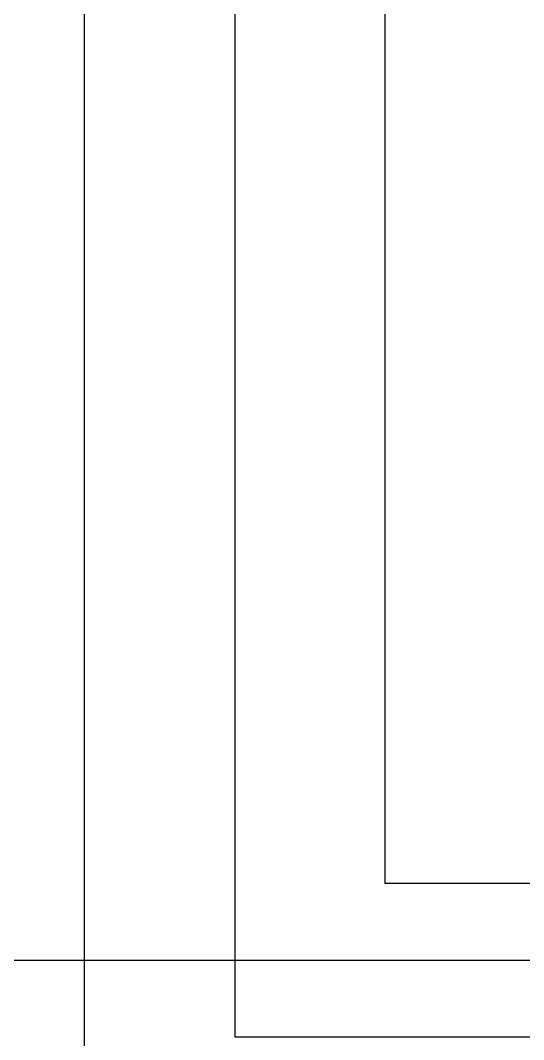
# Model space of a CAD drawing. Header units: millimetres. Extents: x -187744 to 2148, y -49419 to 6550.
# Drawn here: x -12193.8 to -11970.5, y -11746.7 to -11294.7 of the extents above; entities that cross this region are included whole.
import ezdxf
from ezdxf.enums import TextEntityAlignment as Align

# ---------------------------------------------------------------- set-up
doc = ezdxf.new("R2010")
doc.units = ezdxf.units.MM
doc.header["$LTSCALE"] = 1000
doc.header["$MEASUREMENT"] = 0
doc.linetypes.add('M-CENTER', pattern=[1.8, 1.2, -0.2, 0.2, -0.2])
for name, color, linetype in [('A-WINDOW', 12, 'Continuous'), ('AXIS_TEXT', 50, 'Continuous'), ('B1建筑尺寸', 7, 'Continuous'), ('DOTE', 138, 'M-CENTER')]:
    doc.layers.add(name, color=color, linetype=linetype)
doc.styles.add('COMPLEX', font='COMPLEX')

# ---------------------------------------------------------------- blocks, each defined once
blk = doc.blocks.new('QBLOCK2019073115112111')
at = {"layer": 'DOTE'}
blk.add_line((-6542.88, -624.86), (6625.81, -624.86), dxfattribs=at)
at = {"layer": 'AXIS_TEXT', "style": 'COMPLEX', "width": 1.041667}
for p, p2 in [((-5892.06, 5527.78), (-5692.06, 5527.78)), ((-5892.06, 5527.78), (-5692.06, 5527.78)), ((-5192.06, 5527.78), (-4992.06, 5527.78)), ((-5192.06, 5527.78), (-4992.06, 5527.78)), ((-3492.06, 5527.78), (-3292.06, 5527.78)), ((-3492.06, 5527.78), (-3292.06, 5527.78)), ((-2592.06, 5527.78), (-2392.06, 5527.78)), ((-2592.06, 5527.78), (-2392.06, 5527.78)), ((-192.06, 5527.78), (7.94, 5527.78)), ((-192.06, 5527.78), (7.94, 5527.78)), ((2707.94, 5527.78), (2907.94, 5527.78)), ((2707.94, 5527.78), (2907.94, 5527.78)), ((4507.94, 5527.78), (4707.94, 5527.78)), ((4507.94, 5527.78), (4707.94, 5527.78)), ((5507.94, 5527.78), (5707.94, 5527.78)), ((5507.94, 5527.78), (5707.94, 5527.78)), ((-7660.45, 3713.14), (-7460.45, 3713.14)), ((-7660.45, 3713.14), (-7460.45, 3713.14)), ((7521.14, 3713.14), (7521.64, 3713.14)), ((7521.14, 3713.14), (7521.64, 3713.14)), ((-7660.45, 2463.14), (-7460.45, 2463.14)), ((-7660.45, 2463.14), (-7460.45, 2463.14)), ((7521.14, 2463.14), (7521.64, 2463.14)), ((7521.14, 2463.14), (7521.64, 2463.14)), ((-7660.45, 1413.14), (-7460.45, 1413.14)), ((-7660.45, 1413.14), (-7460.45, 1413.14)), ((7521.14, 1413.14), (7521.64, 1413.14)), ((7521.14, 1413.14), (7521.64, 1413.14)), ((-7660.45, 263.14), (-7460.45, 263.14)), ((-7660.45, 263.14), (-7460.45, 263.14)), ((7521.14, 263.14), (7521.64, 263.14)), ((7521.14, 263.14), (7521.64, 263.14)), ((-7660.45, -736.86), (-7460.45, -736.86)), ((-7660.45, -736.86), (-7460.45, -736.86)), ((7521.14, -736.86), (7521.64, -736.86)), ((7521.14, -736.86), (7521.64, -736.86)), ((-7660.45, -1436.86), (-7460.45, -1436.86)), ((-7660.45, -1436.86), (-7460.45, -1436.86)), ((7521.14, -1436.86), (7521.64, -1436.86)), ((7521.14, -1436.86), (7521.64, -1436.86)), ((-7660.45, -2536.86), (-7460.45, -2536.86)), ((-7660.45, -2536.86), (-7460.45, -2536.86)), ((7521.14, -2536.86), (7521.64, -2536.86)), ((7521.14, -2536.86), (7521.64, -2536.86)), ((-7660.45, -4136.86), (-7460.45, -4136.86)), ((-7660.45, -4136.86), (-7460.45, -4136.86)), ((7521.14, -4136.86), (7521.64, -4136.86)), ((7521.14, -4136.86), (7521.64, -4136.86)), ((-5892.06, -5349.93), (-5891.56, -5349.93)), ((-5892.06, -5349.93), (-5891.56, -5349.93)), ((-5192.06, -5349.93), (-5191.56, -5349.93)), ((-5192.06, -5349.93), (-5191.56, -5349.93)), ((-3492.06, -5351.12), (-3491.56, -5351.12)), ((-3492.06, -5351.12), (-3491.56, -5351.12)), ((-2592.06, -5349.93), (-2591.56, -5349.93)), ((-2592.06, -5349.93), (-2591.56, -5349.93)), ((-192.06, -5349.93), (-191.56, -5349.93)), ((-192.06, -5349.93), (-191.56, -5349.93)), ((2707.94, -5349.93), (2708.44, -5349.93)), ((2707.94, -5349.93), (2708.44, -5349.93)), ((4507.94, -5349.93), (4508.44, -5349.93)), ((4507.94, -5349.93), (4508.44, -5349.93)), ((5507.94, -5349.93), (5508.44, -5349.93)), ((5507.94, -5349.93), (5508.44, -5349.93))]:
    blk.add_attdef('A', text='', height=224, dxfattribs=at).set_placement(p, p2, align=Align.FIT)

msp = doc.modelspace()

# ---------------------------------------------------------------- linework, layer by layer
at = {"layer": 'A-WINDOW'}
for p, q in [((-12165.36, -11811.46), (-12165.36, -8911.46)), ((-12098.69, -8911.46), (-12098.69, -11745.46)), ((-12032.02, -8911.46), (-12032.02, -11677.46)), ((-11564.77, -11677.46), (-12032.02, -11677.46)), ((-12098.69, -11745.46), (-11564.77, -11745.46))]:
    msp.add_line(p, q, dxfattribs=at)

# ---------------------------------------------------------------- block references
at = {"layer": 'B1建筑尺寸', "linetype": 'Continuous'}
msp.add_blockref('QBLOCK2019073115112111', (-5673.3, -11086.6), dxfattribs=at)

doc.saveas('drawing.dxf')
